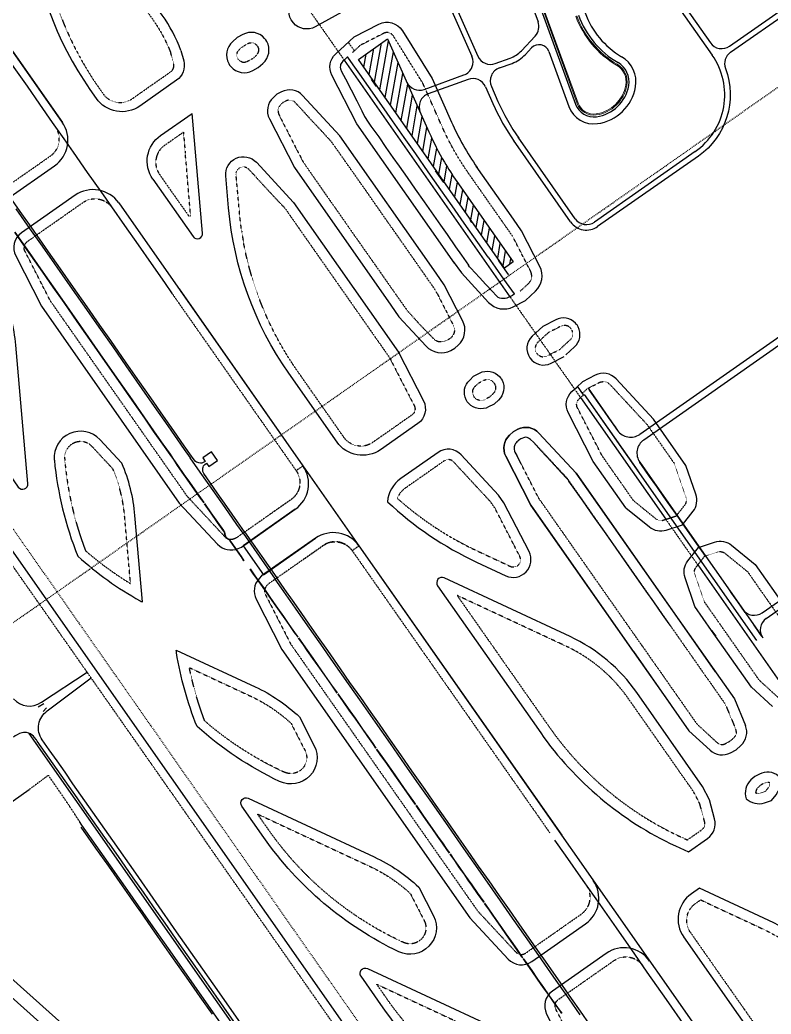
# Model space of a CAD drawing. Header units: millimetres. Extents: x 152904052 to 153933663, y 538271515 to 539240469.
# Drawn here: x 153541333 to 153552175, y 539089405 to 539103758 of the extents above; entities that cross this region are included whole.
import ezdxf

# ---------------------------------------------------------------- set-up
doc = ezdxf.new("R2010")
doc.units = ezdxf.units.MM
doc.linetypes.add('HIDDEN', pattern=[5.08, 2.54, -2.54])
doc.layers.add('BORD', color=7, linetype='Continuous')

msp = doc.modelspace()

# ---------------------------------------------------------------- linework, layer by layer
at = {"layer": 'BORD', "color": 8, "linetype": 'HIDDEN', "ltscale": 5}
for p, q in [((153505008.2, 539069689.3), (153627881, 539155725.8)), ((153516059.1, 539132362.1), (153567681, 539058638.4))]:
    msp.add_line(p, q, dxfattribs=at)
at = {"layer": 'BORD', "color": 133, "ltscale": 10}
for p, q in [((153546374.3, 539102967.1), (153546440.5, 539103342.5)), ((153546451.6, 539102856.7), (153546550.9, 539103419.8)), ((153546528.9, 539102746.4), (153546653.5, 539103453.3)), ((153546297.1, 539103077.4), (153546330.2, 539103265.3)), ((153546606.1, 539102636), (153546722.7, 539103297.3)), ((153546219.8, 539103187.7), (153546219.8, 539103188)), ((153546683.4, 539102525.7), (153546791.9, 539103141.4)), ((153546760.6, 539102415.3), (153546861.2, 539102985.4)), ((153546837.9, 539102305), (153546930.4, 539102829.5)), ((153546915.2, 539102194.7), (153546999.6, 539102673.5)), ((153546992.4, 539102084.3), (153547068.8, 539102517.5)), ((153547069.7, 539101974), (153547138, 539102361.6)), ((153547147, 539101863.6), (153547207.3, 539102205.6)), ((153547224.2, 539101753.3), (153547276.8, 539102051.6)), ((153547301.5, 539101642.9), (153547348.1, 539101907.4)), ((153547378.7, 539101532.6), (153547421.1, 539101772.6)), ((153547456, 539101422.3), (153547495.5, 539101646.1)), ((153547533.3, 539101311.9), (153547571.2, 539101526.8)), ((153547610.5, 539101201.6), (153547648, 539101414)), ((153547687.8, 539101091.2), (153547725.2, 539101303.6)), ((153547765.1, 539100980.9), (153547802.5, 539101193.3)), ((153547842.3, 539100870.5), (153547879.8, 539101082.9)), ((153547919.6, 539100760.2), (153547957, 539100972.6)), ((153547996.8, 539100649.9), (153548034.3, 539100862.2)), ((153548074.1, 539100539.5), (153548111.6, 539100751.9)), ((153548151.4, 539100429.2), (153548188.8, 539100641.6)), ((153548228.6, 539100318.8), (153548266.1, 539100531.2)), ((153548305.9, 539100208.5), (153548343.4, 539100420.9)), ((153548406.3, 539100229.6), (153548420.6, 539100310.5))]:
    msp.add_line(p, q, dxfattribs=at)
at = {"layer": 'BORD', "color": 133, "ltscale": 5}
for p, q in [((153552046, 539095198.3), (153562676.4, 539102641.8)), ((153552103.4, 539095116.4), (153562733.8, 539102559.9))]:
    msp.add_line(p, q, dxfattribs=at)
at = {"layer": 'BORD', "color": 133}
for p, q in [((153544553.6, 539096349.1), (153545017.8, 539095683.9)), ((153544576.8, 539096365), (153545042.6, 539095701.3))]:
    msp.add_line(p, q, dxfattribs=at)
at = {"layer": 'BORD', "color": 137, "flags": 128}
for points in [[(153536159.9, 539108153.3), (153536135.3, 539108136.1), (153536099.8, 539108099.1, 0.3196509), (153536055.7, 539107800.8), (153536425.8, 539107076), (153536692.6, 539106695.1), (153537247, 539106099.5, 0.3196509), (153537542.4, 539106038.8), (153537589.3, 539106059.5), (153538367.5, 539106604.4, 0.4142127), (153538478, 539107231.2), (153539286.7, 539106076.2, 0.4142136), (153538660, 539106186.7), (153537881.8, 539105641.8), (153537846.3, 539105604.8, 0.3196509), (153537802.3, 539105306.4), (153538172.4, 539104581.7), (153540155.9, 539101749), (153540710.3, 539101153.3, 0.3149033), (153541001.6, 539101090.9), (153541006.7, 539101093.1, 0.0530039), (153541143.6, 539101168.7), (153541834.8, 539101652.7, 0.414251), (153541944, 539102279.7)], [(153542759.4, 539101114.8, 0.4148433), (153542132.1, 539101226.1), (153541354.8, 539100681.8, 0.3741522), (153541272.4, 539100350.6), (153541642.5, 539099625.9), (153543632.8, 539096783.4), (153544187.3, 539096187.7, 0.3196509), (153544482.7, 539096127.1), (153544529.6, 539096147.8), (153545307.8, 539096692.7, 0.4142136), (153545418.3, 539097319.4), (153546227, 539096164.4, 0.4142136), (153545600.3, 539096274.9), (153544822.1, 539095730), (153544786.6, 539095693.1, 0.3196509), (153544742.5, 539095394.7), (153545112.7, 539094670), (153547825.7, 539090795.4), (153548380.1, 539090199.7, 0.3741522), (153548719.5, 539090163.9), (153549496.2, 539090707.7, 0.4140507), (153549606.8, 539091334.2)], [(153540114.4, 539099813.3, 0.127097), (153540991, 539097470.4), (153541310.3, 539097014.4, 0.767327), (153541448.3, 539097064.6), (153541273.5, 539099062.2, 0.0803592), (153541083.3, 539099814.7), (153540766.4, 539100156, 0.063766), (153540692.3, 539100217.9), (153540114.4, 539099813.3)], [(153553185.9, 539079008.2), (153539368.5, 539098741.6, 0.4142136), (153538741.7, 539098852.1), (153537300, 539097842.6)], [(153541830.3, 539097404.2, 0.0718767), (153542168.8, 539096014.7, 0.0554289), (153543067.8, 539095371.8, 0.0255815), (153543103.5, 539095356.3), (153542994.2, 539096604.8, 0.0803592), (153542804, 539097357.2), (153542487.1, 539097698.6, 0.7140883), (153541830.1, 539097407), (153541830.3, 539097404.2)], [(153545079.5, 539092763.8, -0.0718767), (153543889.6, 539093557.2, -0.0554289), (153543592.9, 539094621.8, -0.0255815), (153543590.6, 539094660.6), (153544726.4, 539094131, -0.0803592), (153545368.4, 539093694.9), (153545580.8, 539093280.4, -0.7140883), (153545082.1, 539092762.6), (153545079.5, 539092763.8)], [(153546800.2, 539090306.4, -0.129566), (153544854.7, 539091952.6), (153544535.4, 539092408.5, -0.767327), (153544629.8, 539092521), (153546447.1, 539091673.5, -0.0803592), (153547089.1, 539091237.4), (153547301.5, 539090822.9, -0.7140883), (153546802.8, 539090305.2), (153546800.2, 539090306.4)], [(153551141.5, 539091224.9), (153551024.2, 539091142.8, 0.4142069), (153550913.7, 539090516.1)], [(153550421.3, 539090171.9, 0.4139326), (153549794.9, 539090282), (153549017.8, 539089737.9, 0.3741522), (153548935.4, 539089406.7), (153549305.5, 539088682), (153550573.1, 539086871.7), (153551127.5, 539086276, 0.3196509), (153551423, 539086215.3), (153551469.8, 539086236.1), (153552248, 539086781, 0.4142136), (153552358.6, 539087407.7), (153553167.3, 539086252.7, 0.4142136), (153552540.6, 539086363.2), (153551762.4, 539085818.3), (153551726.9, 539085781.3, 0.3196509), (153551682.8, 539085483), (153552052.9, 539084758.2), (153553930.4, 539082077), (153554484.8, 539081481.3, 0.0850687), (153554554.7, 539081428), (153555200.2, 539081090.5, 0.2283723), (153555425.8, 539081083.1), (153555472.7, 539081103.8), (153555616.5, 539081204.5)], [(153548520.9, 539087848.9, -0.129566), (153546575.4, 539089495.1), (153546256.1, 539089951.1, -0.767327), (153546350.5, 539090063.5), (153548167.9, 539089216.1, -0.0803592), (153548809.8, 539088780), (153549022.3, 539088365.5, -0.7140883), (153548523.6, 539087847.7), (153548520.9, 539087848.9)]]:
    msp.add_lwpolyline(points, format="xyb", dxfattribs=at)
at = {"layer": 'BORD', "color": 133, "linetype": 'HIDDEN', "flags": 128}
for points in [[(153539286.7, 539106076.2), (153539188.4, 539106007.3, 0.4142136), (153538770.6, 539106081), (153537979.8, 539105527.3), (153537954.5, 539105500.9, 0.3196509), (153537935.9, 539105374.7), (153538301.2, 539104659.2), (153540272.8, 539101843.6), (153540820.1, 539101255.5, 0.3149033), (153540943.4, 539101229.1), (153540948.4, 539101231.3, 0.0530039), (153541057.6, 539101291.6), (153541774.3, 539101793.4, 0.4142835), (153541847.9, 539102211.3)], [(153547808.3, 539101542.5, -0.0483294), (153547424, 539102222.6), (153547149.8, 539102840.4), (153546725.5, 539103522.6, 0.3897594), (153546582.1, 539103562.5), (153546245.8, 539103390.7), (153546160.5, 539103311.7)], [(153542534.1, 539102691.4, 0.4140059), (153542951.8, 539102617.9), (153543509.4, 539103008.4, 0.3156659), (153543552.5, 539103127.1), (153543510.7, 539103281.2)], [(153543693.2, 539102136), (153543421.7, 539101945.9, 0.4138398), (153543347.8, 539101528.4)], [(153548551.7, 539099840), (153548551.7, 539099840), (153548671.9, 539099951.3, 0.3366091), (153548703.4, 539100129.9), (153548443.9, 539100634.6), (153547808.3, 539101542.5)], [(153545418.3, 539097319.4), (153545320, 539097250.6, -0.4142136), (153545246.3, 539096832.8), (153544455.5, 539096279.1), (153544422.1, 539096264.3, -0.3196509), (153544297.1, 539096289.9), (153543749.7, 539096878), (153541771.4, 539099703.4), (153541406, 539100418.8, -0.3741522), (153541440.9, 539100558.9), (153542244.4, 539101121.6, -0.4141764), (153542662.2, 539101047.9, 0.4141764)], [(153545202.7, 539100974.8), (153546666.9, 539098883.7), (153547024.3, 539098188.5, -0.3749329), (153546991.1, 539098054.5), (153546425.9, 539097658.7, -0.4142136), (153546008.1, 539097732.4), (153545340.8, 539098685.4, -0.1064173), (153544564.4, 539100527.8, -0.1064173)], [(153543531.6, 539099804.7), (153545320, 539097250.6, -0.4142136), (153545246.3, 539096832.8), (153544957.8, 539096630.7)], [(153553087.6, 539078939.4), (153539270.2, 539098672.8, 0.4142136), (153538852.3, 539098746.4), (153537386.1, 539097719.7)], [(153549451.7, 539098369.5), (153549521.1, 539098433.7), (153549690.1, 539098520.6, -0.3366091), (153549850.9, 539098492.3), (153550383.3, 539097917.2), (153550477.7, 539097782.5), (153550775.4, 539097357.3)], [(153550188.7, 539096817.9), (153549737.4, 539097462.4), (153549380, 539098157.6, -0.3366091), (153549402, 539098282.7), (153549472.1, 539098347.5)], [(153541984.8, 539097359.6, 0.0673464), (153542281, 539096093.2, 0.041477), (153542929.8, 539095619.7), (153542844.8, 539096591.7, 0.077561), (153542676.2, 539097274.3), (153542377.2, 539097596.5, 0.7140883), (153541979.5, 539097420.1), (153541984.8, 539097359.6)], [(153550188.7, 539096817.9), (153550512.3, 539096554.8, 0.2542814), (153550615.6, 539096535.5), (153550806.8, 539096597.5), (153550930.5, 539096756.1, 0.2542814), (153550947.7, 539096859.7), (153550775.4, 539097357.3)], [(153546227, 539096164.4), (153546128.7, 539096095.6, 0.4142136), (153545710.9, 539096169.3), (153544920.1, 539095615.6), (153544894.8, 539095589.2, 0.3196509), (153544876.1, 539095462.9), (153545241.5, 539094747.5), (153547942.6, 539090890), (153548489.9, 539090301.9, 0.3741522), (153548633.5, 539090286.8), (153549436.1, 539090848.7, 0.414135), (153549509.8, 539091266.5)], [(153545422.4, 539095967.2), (153545710.9, 539096169.3, -0.4142136), (153546128.7, 539096095.6), (153548981.6, 539092021.3)], [(153552296.1, 539093956.2), (153552003.6, 539094225.9), (153551439.6, 539095031.3), (153551210.7, 539095358.2), (153551074.2, 539095752.3, -0.2542814), (153551091.5, 539095855.9), (153551215.1, 539096014.4), (153551406.4, 539096076.4, -0.2542814), (153551509.7, 539096057.2), (153551833.3, 539095794.1), (153552120.4, 539095384.1), (153552626.2, 539094661.8), (153552779.5, 539094294.7)], [(153545090.5, 539092924.2, -0.0673464), (153544001.7, 539093635.7, -0.041477), (153543778.7, 539094407.4), (153544663, 539093995, -0.077561), (153545246.8, 539093603.2), (153545447.3, 539093212, -0.7140883), (153545145.5, 539092898.6), (153545090.5, 539092924.2)], [(153551395, 539093325.3, 0.3225484), (153551516.8, 539093310.5), (153551581.8, 539093346.3), (153551637.7, 539093395.1, 0.3225556), (153551665.5, 539093514.7, 0.3225556)], [(153552155, 539092743.9, 0.2007007), (153552074.3, 539092737.5), (153552025.6, 539092712.5), (153551985.5, 539092675.4, 0.2007006), (153551951.8, 539092601.6)], [(153551951.8, 539092601.6, 0.1891574), (153552032.1, 539092598.4), (153552091.2, 539092618.9), (153552130.6, 539092667.4, 0.1891574), (153552155, 539092743.9)], [(153546811.2, 539090466.8, -0.1296154), (153544923.1, 539092064), (153544762.3, 539092293.7), (153546383.7, 539091537.6, -0.077561), (153546967.6, 539091145.7), (153547168, 539090754.5, -0.7140883), (153546866.2, 539090441.1), (153546811.2, 539090466.8)], [(153551011.8, 539090582, -0.4164544), (153551084.1, 539091001.7), (153551159.2, 539091054.2), (153551352.5, 539090962.3), (153551588.9, 539090852.3), (153551783.3, 539090761.7)], [(153552358.6, 539087407.7), (153552260.3, 539087338.9, -0.4142136), (153552186.6, 539086921), (153551395.8, 539086367.3), (153551362.3, 539086352.5, -0.3196509), (153551237.3, 539086378.2), (153550690, 539086966.2), (153549434.4, 539088759.5), (153549069, 539089474.9, -0.3741522), (153549103.8, 539089615.1), (153549906.6, 539090177.1, -0.4147044), (153550324.7, 539090103)], [(153548531.9, 539088009.3, -0.1296154), (153546643.9, 539089606.5), (153546483, 539089836.2), (153548104.5, 539089080.1, -0.077561), (153548688.3, 539088688.3), (153548888.8, 539088297, -0.7140883), (153548586.9, 539087983.7), (153548531.9, 539088009.3)]]:
    msp.add_lwpolyline(points, format="xyb", dxfattribs=at)
at = {"layer": 'BORD', "color": 137}
for points in [[(153541948.1, 539102275.3), (153539286.7, 539106076.2)], [(153539288.1, 539106074.2), (153541948.1, 539102275.3)], [(153548455.1, 539100880.2), (153547920, 539101644.4)], [(153542760.3, 539101115.4), (153545418.3, 539097319.4)], [(153543629.9, 539099873.5), (153545418.3, 539097319.4)], [(153545307.8, 539096692.7), (153544554.1, 539096165), (153544846.7, 539095747.2), (153545600.3, 539096274.9)], [(153546227, 539096164.4), (153549152.2, 539091986.9)], [(153546227, 539096164.4), (153552358.6, 539087407.7)], [(153550842.7, 539095099.2), (153551644.3, 539093954.5), (153551803.9, 539093572.5)], [(153550187.4, 539094640.4), (153550989, 539093495.6), (153551293.3, 539093215)], [(153551284.3, 539092500.3), (153551186.8, 539092690)]]:
    msp.add_lwpolyline(points, dxfattribs=at)
for points in [[(153543656.7, 539103317, 0.0634906), (153543388.3, 539103827.4), (153542415.8, 539105216.3), (153541877.9, 539105797.4, 0.7146666), (153541436.7, 539105602), (153541477.3, 539105138.4, 0.1316525), (153542344.8, 539102754.9), (153542435.9, 539102624.8)], [(153546452.2, 539104504.7, -0.2822171), (153546379.4, 539104242.8), (153545978.8, 539103869.9), (153545594.4, 539103658.3, -0.352496), (153545279.5, 539103713.8), (153545248, 539103758.7, -0.352496), (153545303.6, 539104073.7), (153545628.5, 539104357.8), (153546110.9, 539104604.1, -0.3897594), (153546449.9, 539104509.9)], [(153547604, 539100247.7), (153546197.3, 539102256.6), (153545835.2, 539102960.9, -0.3366091), (153545888.8, 539103264.6), (153546159.1, 539103514.8), (153546513.9, 539103696, -0.3897594), (153546852.9, 539103601.8), (153547282.7, 539102910.8), (153547561.1, 539102283.4, 0.0483294), (153547931.1, 539101628.5)], [(153543656.5, 539103316.8), (153543697.2, 539103166.6, -0.3161673), (153543595.4, 539102885.5), (153543064, 539102513.4, -0.415214), (153542436.4, 539102625.2)], [(153547341, 539100100.2), (153545951.5, 539102084.6), (153545413.6, 539102665.7, 0.3366091), (153545109.9, 539102719.2), (153545042.9, 539102684.8), (153544987.7, 539102633.7, 0.3366091), (153544934.2, 539102330), (153545296.2, 539101625.7), (153546685.7, 539099641.3)], [(153543251.5, 539101460.5, -0.4142161), (153543362, 539102087.2), (153543819.6, 539102407.7)], [(153543251.2, 539101460.3), (153543832.3, 539100630.5, 0.767327), (153543970.3, 539100680.7), (153543819.2, 539102407.4)], [(153547586.8, 539100272.2), (153547704.4, 539100104.3), (153548096.9, 539099680.4, 0.3366091), (153548454.2, 539099617.4), (153548629.3, 539099707.4), (153548773.8, 539099841.2, 0.3366197), (153548836.8, 539100198.5), (153548572.7, 539100712.3), (153548455.1, 539100880.2)], [(153546685.7, 539099641.3), (153546803.3, 539099473.4), (153547195.8, 539099049.4, 0.3366091), (153547553.1, 539098986.4), (153547611.5, 539099016.5), (153547659.7, 539099061.1, 0.3366091), (153547722.8, 539099418.4), (153547458.6, 539099932.2), (153547341, 539100100.2)], [(153549212, 539098921.2), (153549339.5, 539099039.3, 0.3365222), (153549389.9, 539099325.1), (153549379.6, 539099345.1, 0.0681867), (153549367.8, 539099362), (153549352.5, 539099378.5, 0.3365222), (153549066.8, 539099428.9), (153548880.4, 539099333.1), (153548726.7, 539099190.8, 0.8723318), (153548999.5, 539098801.2), (153549185.8, 539098897)], [(153547968.3, 539098659.7, -0.3365222), (153548254.1, 539098609.3), (153548269.3, 539098592.8, -0.0681867), (153548281.2, 539098575.9), (153548291.4, 539098555.9, -0.3365222), (153548241, 539098270.1), (153548183.8, 539098217.2, -0.0681867), (153548166.9, 539098205.3), (153548097.6, 539098169.7, -0.3365222), (153547811.8, 539098220.1), (153547796.5, 539098236.6, -0.0681867), (153547784.7, 539098253.5), (153547774.4, 539098273.4, -0.3365222), (153547824.8, 539098559.2), (153547882, 539098612.2, -0.0681867), (153547898.9, 539098624.1), (153547968.3, 539098659.7)], [(153550946.1, 539097322.7), (153550476.9, 539097992.7), (153549939, 539098573.8, 0.3366091), (153549635.2, 539098627.4), (153549451.6, 539098533), (153549370.2, 539098457.6)], [(153550077.8, 539096714.7), (153549608.6, 539097384.7), (153549246.6, 539098089, -0.3366091), (153549300.1, 539098392.7), (153549370.2, 539098457.5)], [(153550855.6, 539095080.8), (153549362.9, 539097212.7), (153548824.9, 539097793.8, 0.3366091), (153548521.2, 539097847.3), (153548454.3, 539097812.9), (153548399.1, 539097761.8, 0.3366091), (153548345.5, 539097458.1), (153548707.6, 539096753.8), (153550200.3, 539094622)], [(153550187.4, 539094640.4), (153548707.6, 539096753.8), (153548345.5, 539097458.1, -0.3366091), (153548399.1, 539097761.8), (153548454.3, 539097812.9), (153548521.2, 539097847.3, -0.3366091), (153548824.9, 539097793.8), (153549362.9, 539097212.7), (153550842.7, 539095099.2)], [(153550077.8, 539096714.7), (153550417.7, 539096438.4, 0.2542814), (153550661.8, 539096392.9), (153550896.8, 539096469), (153551048.8, 539096663.8, 0.2542814), (153551089.5, 539096908.8), (153550946.1, 539097322.7)], [(153552194.4, 539093845.9), (153551890, 539094126.6), (153551316.7, 539094945.3), (153551075.8, 539095289.3), (153550932.5, 539095703.2, -0.2542814), (153550973.2, 539095948.2), (153551125.1, 539096143), (153551360.1, 539096219.1, -0.2542814), (153551604.3, 539096173.6), (153551944.1, 539095897.3), (153552243.3, 539095470.1), (153552758.3, 539094734.5), (153552917.9, 539094352.6)], [(153551186.8, 539092690), (153550237.4, 539094046, 0.1316525), (153549273.8, 539094854.5), (153547456.4, 539095702, 0.767327), (153547362, 539095589.5), (153548849.6, 539093465.1, 0.1316525), (153550792.6, 539091834.7), (153550980.6, 539091747.1)], [(153551293.3, 539093215, 0.3225484), (153551589.2, 539093179.1), (153551668.4, 539093222.7), (153551736.4, 539093282.2, 0.322553), (153551803.9, 539093572.5, 0.322553)], [(153552282.9, 539092842.2, 0.2974617), (153552005.7, 539092871), (153551938.8, 539092836.6), (153551883.6, 539092785.4, 0.2974617), (153551815.8, 539092515.1)], [(153551815.8, 539092515.1, 0.2821716), (153552081.2, 539092456.7), (153552180.7, 539092491.1), (153552247, 539092572.8, 0.2821715), (153552282.9, 539092842.2)], [(153550980.6, 539091747.1), (153551258.1, 539091941.4, 0.316265), (153551359.8, 539092222.5), (153551284.3, 539092500.3), (153551186.8, 539092690)], [(153550911.4, 539090520.6), (153552850, 539087751.8, 0.4142136), (153553476.8, 539087641.3), (153554017.4, 539088019.9, 0.374922), (153554097.9, 539088345.4), (153553735.9, 539089049.6), (153553105.3, 539089950.2, 0.1316525), (153552141.7, 539090758.8), (153551141.7, 539091225.1)]]:
    msp.add_lwpolyline(points, format="xyb", dxfattribs=at)
at = {"layer": 'BORD', "color": 133, "linetype": 'HIDDEN', "flags": 128}
for points in [[(153542297.1, 539105124), (153542312.5, 539105104), (153542334.6, 539105072.2), (153542599, 539104693), (153542875.6, 539104297.1), (153543251.7, 539103762.4), (153543288.4, 539103708.4), (153543325.1, 539103651.4), (153543357.5, 539103598.2), (153543390.5, 539103539.9), (153543431.6, 539103459.8), (153543478.6, 539103359.3), (153543510.7, 539103281.2)], [(153541658.7, 539104812.8), (153541680.9, 539104683.5), (153541691.6, 539104619.1), (153541707.3, 539104540.2), (153541718.9, 539104488.8), (153541751.2, 539104356.6), (153541782.4, 539104239.1), (153541813.2, 539104137.3), (153541845, 539104036), (153541886.7, 539103911.4), (153541921.4, 539103818.8), (153541958.6, 539103723.7), (153541990.1, 539103647.5), (153542030.9, 539103555.3), (153542071.8, 539103466.9), (153542125, 539103358.1), (153542184.7, 539103244.1), (153542232.8, 539103157.1), (153542282.7, 539103072.1), (153542338.5, 539102980.6), (153542392.5, 539102895.6), (153542459.2, 539102797.8), (153542522.5, 539102707.9), (153542534.1, 539102691.4)], [(153544994.2, 539104633), (153546014.2, 539103176.3)], [(153544531.3, 539103355.9), (153544565.2, 539103381.6), (153544597.5, 539103402.4), (153544628.2, 539103419.4), (153544654.2, 539103427.4), (153544679.3, 539103428.3), (153544701.7, 539103423.5), (153544726.3, 539103413.2), (153544742.1, 539103401.6), (153544753.9, 539103388), (153544765.3, 539103371.6), (153544774.5, 539103350.5), (153544779.4, 539103327.5), (153544776.3, 539103306), (153544766.8, 539103279.7), (153544749.6, 539103251), (153544725.5, 539103225.3), (153544700.4, 539103203.5), (153544650.7, 539103173.7), (153544601, 539103149.3), (153544584.5, 539103144.9), (153544549.1, 539103144.5), (153544520.9, 539103157.1), (153544503.5, 539103170), (153544486.3, 539103187.3), (153544475, 539103203.6), (153544467.5, 539103219.6), (153544463.9, 539103237.6), (153544464.9, 539103257.3), (153544467.8, 539103277.9), (153544475.8, 539103298.5), (153544487.1, 539103314.9), (153544502.2, 539103331.8), (153544519, 539103345.2)], [(153546136.4, 539103289.4), (153546160.5, 539103311.7), (153546073.6, 539103435.7)], [(153547355.2, 539099809.9), (153547328.2, 539099858.8), (153547287.1, 539099918), (153547106, 539100177.4), (153546919.2, 539100445.4), (153546756.9, 539100676.8), (153546627.4, 539100860.7), (153546446.1, 539101120.7), (153546315.7, 539101308.4), (153546113.5, 539101595.6), (153545960.5, 539101813.2), (153545830.2, 539101997.1), (153545715.3, 539102123.7), (153545580.6, 539102267), (153545415.5, 539102447.3), (153545298.5, 539102572.7), (153545277.1, 539102587), (153545254.6, 539102597.1), (153545226.7, 539102600.5), (153545203.1, 539102597.7), (153545170.1, 539102586.7), (153545134.2, 539102568.8), (153545107.7, 539102546.8), (153545084.5, 539102520.9), (153545066.4, 539102494), (153545058.9, 539102472.3), (153545057.6, 539102450.4), (153545059.8, 539102428), (153545066.4, 539102403), (153545082.1, 539102368.6), (153545136.5, 539102260.1), (153545228, 539102083.4), (153545305.4, 539101929.3), (153545392.7, 539101761.4), (153545427.4, 539101696.7), (153545536.5, 539101539.4), (153545638.2, 539101394.2), (153545763.1, 539101214.7), (153545882.8, 539101044.6), (153546016.1, 539100854.6), (153546147.2, 539100665.3), (153546270.3, 539100491.5), (153546401.1, 539100304.3), (153546514.3, 539100144.1), (153546614.4, 539100000.2), (153546713.6, 539099858.7), (153546796.4, 539099740.8), (153546908.2, 539099583.9)], [(153543693.2, 539102136), (153543696.7, 539102094.8), (153543719, 539101832.9)], [(153543347.8, 539101528.4), (153543382.6, 539101478.5), (153543492.1, 539101321.4), (153543597.7, 539101171.1), (153543690.1, 539101040.8), (153543775.1, 539100920.8), (153543795.9, 539100929.9), (153543786.8, 539101048.3), (153543765.1, 539101308.6), (153543751.7, 539101464.7), (153543735.2, 539101673.6), (153543719, 539101832.9)], [(153544533.9, 539100706), (153544509.8, 539100897), (153544495.2, 539101053.2), (153544479.7, 539101232.2), (153544459.4, 539101455), (153544451.1, 539101533.3), (153544456.2, 539101559), (153544473.1, 539101594.5), (153544493.7, 539101613.3), (153544511.9, 539101624.6), (153544523.9, 539101630), (153544550.8, 539101635.5), (153544575.7, 539101635.3), (153544596.3, 539101629.7), (153544610.4, 539101623.3), (153544629.6, 539101608.1), (153544657.5, 539101577.8), (153544725.4, 539101505.4), (153544852.9, 539101364.3), (153545030.5, 539101174.1), (153545162.5, 539101034.2), (153545163.5, 539101032.8), (153545203.6, 539100975.4)], [(153544533.9, 539100706), (153544552.9, 539100583.9), (153544564, 539100527.6)], [(153547355.2, 539099809.9), (153547388.9, 539099741.1), (153547443.2, 539099634.4), (153547513.2, 539099498.5), (153547586.9, 539099350.2), (153547594.4, 539099332.9), (153547600.4, 539099313.9), (153547606.2, 539099286.6), (153547604.3, 539099265.1), (153547600.6, 539099243.3), (153547590.9, 539099219.6), (153547576.6, 539099195.5), (153547562.3, 539099176.2), (153547549.8, 539099164.5), (153547535, 539099154.3), (153547515.9, 539099142.1), (153547499.3, 539099134.3), (153547474.6, 539099125.1), (153547452.1, 539099117.7), (153547432.1, 539099113.1), (153547401.2, 539099109.9), (153547383.6, 539099109.4), (153547361, 539099115.2), (153547330.8, 539099132.3), (153547295.4, 539099162.2), (153547205, 539099256.4), (153547107.4, 539099358), (153546994.2, 539099482.6), (153546922.4, 539099562.2), (153546908.2, 539099583.9)], [(153548405.6, 539099761.1), (153549425.5, 539098304.4)], [(153548745.1, 539097662.4), (153549228.5, 539097143), (153550714, 539095021.6)], [(153550318.5, 539094714.6), (153548819, 539096856.2), (153548473, 539097533.7)], [(153550655.1, 539096548.4), (153551117, 539095888.7)], [(153550717.2, 539095017), (153551512.1, 539093881.7), (153551665.5, 539093514.7)], [(153550304.4, 539094734.8), (153551102.6, 539093594.9), (153551395, 539093325.3)], [(153542193.8, 539092185.4), (153542072.1, 539092373), (153541939.8, 539092569.6), (153541745.2, 539092851.4), (153541744, 539092852.4), (153541464.8, 539092645.9)], [(153551783.3, 539090761.7), (153551911.7, 539090702), (153552069.7, 539090627.7)], [(153551011.8, 539090582), (153551028.3, 539090558.7), (153551127.2, 539090417.3), (153551254, 539090235.7), (153551371.1, 539090066.5), (153551475.1, 539089919.8), (153551589.3, 539089757.6), (153551716.5, 539089576.1), (153551788.6, 539089473.8)], [(153552069.7, 539090627.7), (153552172, 539090577), (153552247.2, 539090537), (153552350.8, 539090472.6), (153552439.7, 539090412.6), (153552520.1, 539090352.9), (153552589.2, 539090296.1), (153552652.1, 539090240.6), (153552698.2, 539090197.1), (153552753.1, 539090140.5), (153552824.3, 539090063.2), (153552875.7, 539090003.9)], [(153551788.6, 539089473.8), (153551978.6, 539089202), (153552184.9, 539088905.9), (153552374.1, 539088636.3), (153552604.4, 539088308.4), (153552805.8, 539088019.8), (153552905.4, 539087878.6), (153552938.1, 539087831.9), (153552956.4, 539087808.4), (153552972.3, 539087789.1), (153552986.5, 539087773.9), (153553007, 539087755.6), (153553030.4, 539087739.4), (153553055.5, 539087725.3), (153553086.1, 539087711.5), (153553122, 539087700), (153553159.2, 539087693.4), (153553194.1, 539087691.1), (153553229, 539087693.6), (153553263.3, 539087699.7), (153553299.7, 539087712), (153553340, 539087731.8), (153553377.9, 539087755.8), (153553839.2, 539088078)]]:
    msp.add_lwpolyline(points, dxfattribs=at)
at = {"layer": 'BORD', "color": 133, "ltscale": 10, "flags": 128}
for points in [[(153547026.2, 539105103.3), (153547856.6, 539103232.3)], [(153547099.4, 539105135.7), (153547943.1, 539103234.6)], [(153560794.5, 539105137.8), (153550278.7, 539097774.6)], [(153548521.4, 539104528.2), (153548811.9, 539103730.2)], [(153550488.8, 539104444), (153551324.9, 539103249.8)], [(153540538.7, 539104078.6), (153540705.9, 539103841.9), (153540901.5, 539103562.3), (153541077.6, 539103310.9), (153541271, 539103034.7), (153541436.7, 539102799.3), (153541616.4, 539102540.8), (153541800.6, 539102278.8), (153541968.2, 539102039.5), (153542102.8, 539101848), (153542306.3, 539101556.9), (153542499.3, 539101281), (153542653.9, 539101059.8), (153542843.3, 539100789.3), (153543038.3, 539100511.1), (153543226.4, 539100243.2), (153543421, 539099965), (153543532.6, 539099805.3)], [(153548855.3, 539103903.5), (153549351.3, 539102540.6)], [(153548570.6, 539103312.7), (153548769.8, 539103524.9)], [(153548628.9, 539103258), (153548717.7, 539103352.6)], [(153548090.4, 539100332.6), (153547941.7, 539100545.8), (153547746.2, 539100821.6), (153547570.7, 539101072.8), (153547409.2, 539101304.4), (153547226.8, 539101564.8), (153547047.9, 539101822.5), (153546881.1, 539102059), (153546710.2, 539102302.7), (153546558.8, 539102521.2), (153546364.7, 539102798.2), (153546239.2, 539102976.5), (153546142.7, 539103110.1), (153546065.9, 539103217.7), (153546064.8, 539103219.2), (153546064.4, 539103219.8), (153546063.3, 539103221), (153546062.6, 539103221.4), (153546058.3, 539103218.3), (153546016.5, 539103181.8), (153545995, 539103161.3), (153545978.1, 539103142.3), (153545969.7, 539103129.6), (153545962, 539103112.1), (153545957.8, 539103093.4), (153545956.4, 539103076.2), (153545959, 539103053.1), (153545973.6, 539103014.6), (153546031.2, 539102906.1), (153546112.9, 539102746.5), (153546195.9, 539102586.9), (153546267.8, 539102444.9), (153546308, 539102365), (153546323.9, 539102336.4), (153546342, 539102307.8), (153546399.9, 539102225.4), (153546511.2, 539102067.2), (153546615.8, 539101916.5), (153546717, 539101772.6), (153546807.2, 539101643.9), (153546921.6, 539101480.7), (153547038.5, 539101314.7), (153547165.7, 539101131.7), (153547302.5, 539100937.5), (153547402.1, 539100795.5), (153547499, 539100657.3), (153547620.1, 539100484), (153547706.7, 539100359.6), (153547805.7, 539100218.8)], [(153548194.3, 539103127.8), (153548408, 539103205.5)], [(153548968, 539103301.2), (153549257.3, 539102506.4)], [(153548252.7, 539103063.9), (153548435.4, 539103130.4)], [(153547167.6, 539102754.1), (153547742.2, 539102963.2)], [(153546481.5, 539102796.6), (153546422.7, 539102880.2), (153546406.7, 539102903.4)], [(153547800.6, 539102899.3), (153547226, 539102690.2)], [(153548051.8, 539102792.5), (153548159.8, 539102549.1)], [(153548138.3, 539102794.8), (153548232.9, 539102581.6)], [(153549346.8, 539100888.1), (153548522.1, 539102066)], [(153549281.3, 539100842.3), (153548456.6, 539102020.1)], [(153551079.4, 539101857.1), (153549625.4, 539100839)], [(153547452.8, 539101409.4), (153547379.1, 539101513.5), (153547333.3, 539101580)], [(153555829.3, 539101539), (153550336.1, 539097692.7)], [(153543812, 539097457.3), (153543705.6, 539097611), (153543555.5, 539097825.2), (153543406.4, 539098038.3), (153543221.1, 539098304.1), (153543058.7, 539098534.4), (153542868.6, 539098805.6), (153542643.4, 539099127.5), (153542486.7, 539099351.3), (153542303.6, 539099613.4), (153542106.1, 539099895.5), (153541919.5, 539100162.2), (153541748.1, 539100407.5), (153541494.3, 539100768.9), (153541338.5, 539100989.8), (153541192.1, 539101199)], [(153541274.3, 539101032.6), (153541473.7, 539100746.8), (153541652.7, 539100491.7), (153541830.7, 539100237.6), (153542052.9, 539099920), (153542236.7, 539099660.7), (153542496.5, 539099288.8), (153542672.3, 539099036.8), (153542863, 539098763.5), (153543094.2, 539098432), (153543272.5, 539098177.4), (153543469.7, 539097895.9), (153543706.1, 539097557.8), (153543789.5, 539097436.9)], [(153547857, 539100832.1), (153547847, 539100846.1), (153547831.7, 539100868.3)], [(153543609.3, 539097327.2), (153543553.1, 539097410.5), (153543502.8, 539097485.9), (153543395.2, 539097632.2), (153543261.8, 539097821.8), (153543133.9, 539098008.1), (153542955, 539098268.5), (153542755.7, 539098550.7), (153542564.4, 539098824.2), (153542411.1, 539099047), (153542159.1, 539099405.8), (153541971, 539099675.9), (153541813.6, 539099900.9), (153541663.9, 539100114.9), (153541433.3, 539100444.4), (153541259.2, 539100692.7)], [(153543613.4, 539097330), (153543557.1, 539097413.2), (153543506.7, 539097488.6), (153543399.1, 539097635), (153543265.8, 539097824.6), (153543137.9, 539098010.9), (153542959, 539098271.3), (153542759.6, 539098553.5), (153542568.3, 539098827), (153542415.1, 539099049.8), (153542163, 539099408.6), (153541975, 539099678.7), (153541817.6, 539099903.7), (153541667.9, 539100117.7), (153541437.3, 539100447.1), (153541263.2, 539100695.5)], [(153548090.4, 539100332.6), (153548191.1, 539100187.6), (153548310.4, 539100016.6), (153548464.2, 539099800.9), (153548465.3, 539099799.5), (153548465.7, 539099798.5), (153548465.8, 539099797.5), (153548464.7, 539099796.6), (153548440.2, 539099778.4), (153548414.3, 539099764.2), (153548378.6, 539099748.5), (153548358.5, 539099740.9), (153548334.9, 539099734.9), (153548316.9, 539099734.2), (153548284.8, 539099736.3), (153548260.5, 539099741.7), (153548237.4, 539099750.5), (153548220.6, 539099763.3), (153548206.2, 539099778), (153548152.2, 539099836), (153548059.4, 539099938.9), (153547964.9, 539100040.5), (153547841.7, 539100172.8), (153547822.2, 539100193.7), (153547805.7, 539100218.8)], [(153548237.1, 539100289.2), (153548244.3, 539100275.8), (153548288.2, 539100213.3), (153548333.8, 539100149.8), (153548379.4, 539100084.3), (153548381, 539100082.4), (153548382.6, 539100081.5)], [(153549477.5, 539098352.2), (153551965.5, 539094799)], [(153549477.5, 539098352.2), (153550251.3, 539097247.1)], [(153549532.3, 539098439.5), (153549958.4, 539097831.1)], [(153549549.8, 539098414.6), (153549958.4, 539097831.1)], [(153549560.2, 539098399.7), (153549605.6, 539098333.6), (153549722.2, 539098167.8), (153549827.1, 539098015.4), (153549931.8, 539097869)], [(153548528.4, 539097684.9), (153548517.7, 539097675.7), (153548505.6, 539097665.1), (153548494.6, 539097653.3), (153548485.6, 539097640.9), (153548475.1, 539097624.3), (153548469.4, 539097610.1), (153548465.4, 539097594.1), (153548464.5, 539097574.2), (153548467, 539097555.3), (153548476.8, 539097519.7), (153548504, 539097471.4), (153548543.6, 539097389.6)], [(153550717.2, 539095017), (153550714.7, 539095021.8), (153550704, 539095037.7), (153550680, 539095072.3), (153550607.9, 539095175.1), (153550480.8, 539095356.6), (153550371.9, 539095510.3), (153550235.6, 539095703.5), (153550091.7, 539095910), (153549937.2, 539096130.5), (153549768.6, 539096370), (153549611.1, 539096595.5), (153549462.8, 539096809), (153549343, 539096977.7), (153549257.8, 539097098.4), (153549244, 539097116.4), (153549227, 539097136.1), (153549149.5, 539097220), (153549000.7, 539097383), (153548855.9, 539097538.9), (153548745.8, 539097661.7), (153548704.3, 539097699.6), (153548675.6, 539097718.1), (153548651.9, 539097727.3), (153548634.2, 539097731.7), (153548617.6, 539097730.4), (153548600.9, 539097726.3), (153548578.8, 539097715.9), (153548564, 539097707.8), (153548547.1, 539097698.3), (153548528.4, 539097684.9)], [(153543972.3, 539097437.6), (153544009, 539097383.6), (153543990.1, 539097371.3), (153543970.7, 539097361.6), (153543959.5, 539097358.8), (153543948.4, 539097357.9), (153543938.2, 539097359.6), (153543914.7, 539097363.1), (153543900.5, 539097365.9), (153543884, 539097373.8), (153543867.8, 539097381.9), (153543861.1, 539097387.3), (153543812, 539097457.3)], [(153544060.4, 539097309.1), (153544183.5, 539097396), (153544096, 539097520.3), (153543972.3, 539097437.6)], [(153543990.6, 539096785.9), (153543939.2, 539096854.5), (153543858.8, 539096969), (153543779.4, 539097080.5), (153543700.6, 539097193.5), (153543609.3, 539097327.2)], [(153543994.7, 539096788.8), (153543943.3, 539096857.5), (153543862.9, 539096971.9), (153543783.5, 539097083.4), (153543704.8, 539097196.4), (153543613.4, 539097330)], [(153544553.6, 539096349.1), (153544466.2, 539096471.5), (153544293.5, 539096717.6), (153544122.2, 539096962.6), (153543936.5, 539097226.4), (153543789.5, 539097436.9)], [(153544576.8, 539096365), (153544475.3, 539096511.8), (153544319.2, 539096735.1), (153544180.9, 539096931.9), (153544031.8, 539097145.2), (153543986.4, 539097210.1), (153543980.6, 539097219.5), (153543977, 539097229), (153543975, 539097239.3), (153543973.5, 539097260.2), (153543973.7, 539097285.5), (153543977.1, 539097299.2), (153543984.7, 539097318.6), (153543992.2, 539097329.6), (153544003.9, 539097341.6), (153544020.8, 539097355.5), (153544025.4, 539097359.5), (153544060.4, 539097309.1)], [(153551237.2, 539096004.8), (153551227.1, 539096017.9), (153551197.1, 539096059.7), (153551134.8, 539096148.4), (153551037.4, 539096288), (153550934.2, 539096436.2), (153550832.7, 539096581.5), (153550733, 539096723.5), (153550628.2, 539096873.1), (153550523.3, 539097023.1), (153550421.7, 539097168.4), (153550304.7, 539097335.8), (153550281.8, 539097368.9), (153550278.6, 539097373.8)], [(153550279.6, 539097372.3), (153551231.7, 539096012.5)], [(153550420.1, 539097171.6), (153551205.3, 539096050.3)], [(153550420.1, 539097171.6), (153551808.2, 539095189.3)], [(153544567.4, 539095946), (153544525.7, 539096009.1), (153544458.4, 539096105.5), (153544377.4, 539096222), (153544360.7, 539096246), (153544357.9, 539096249.7), (153544355.8, 539096251.6), (153544352.6, 539096252.7), (153544347.5, 539096255.8), (153544342.6, 539096257.7), (153544333.5, 539096262.6), (153544327.5, 539096266.6), (153544324.6, 539096268.9), (153544320.2, 539096272.6), (153544317.5, 539096275.8), (153544314.4, 539096280), (153544307.9, 539096289.2), (153544303.4, 539096296.2), (153544300.3, 539096300.8), (153544297.5, 539096306.1), (153544295.4, 539096310.4), (153544293.8, 539096315.2), (153544291.1, 539096328.5), (153544289.8, 539096335.3), (153544285.8, 539096353.8), (153544283.9, 539096360.7), (153544281.2, 539096365.4), (153544279.2, 539096368.3), (153544277.5, 539096370.7), (153544270.6, 539096382), (153544184.9, 539096503.3), (153544091.2, 539096637.3), (153543999.4, 539096773.2)], [(153544571.5, 539095948.8), (153544529.8, 539096011.9), (153544462.6, 539096108.3), (153544381.5, 539096224.9), (153544364.8, 539096249), (153544361.6, 539096253.1), (153544358.4, 539096256), (153544354.8, 539096257.3), (153544349.7, 539096260.3), (153544344.7, 539096262.3), (153544336.1, 539096266.9), (153544330.4, 539096270.7), (153544327.8, 539096272.8), (153544323.8, 539096276.1), (153544321.4, 539096279), (153544318.5, 539096282.9), (153544312.1, 539096292), (153544307.6, 539096298.9), (153544304.6, 539096303.4), (153544302, 539096308.4), (153544300, 539096312.4), (153544298.7, 539096316.5), (153544296.1, 539096329.5), (153544294.7, 539096336.3), (153544290.7, 539096355), (153544288.6, 539096362.6), (153544285.5, 539096368), (153544283.3, 539096371.2), (153544281.8, 539096373.4), (153544274.8, 539096384.7), (153544189, 539096506.2), (153544095.3, 539096640.2), (153544003.5, 539096776.2)], [(153545346.2, 539094846.3), (153545337.5, 539094859.4), (153545297.2, 539094912.4), (153545217.2, 539095027.6), (153545135.3, 539095145.5), (153545029.8, 539095295.3), (153544940.8, 539095423.7), (153544833.7, 539095577.8), (153544760.1, 539095681.4), (153544706.9, 539095757.5), (153544655.8, 539095828.6)], [(153545350.4, 539094848.8), (153545341.5, 539094862.3), (153545301.1, 539094915.3), (153545221.2, 539095030.3), (153545141.6, 539095145), (153545033.8, 539095298.1), (153544944.7, 539095426.5), (153544837.7, 539095580.6), (153544764.1, 539095684.2), (153544710.9, 539095760.3), (153544659.8, 539095831.5)], [(153549421.3, 539089395.7), (153549261.2, 539089624.2), (153549040.4, 539089939.2), (153548823.3, 539090249.7), (153548631.4, 539090523.2), (153548444.5, 539090791), (153548270, 539091042.1), (153548158.7, 539091199.5), (153547981.7, 539091452.1), (153547742.3, 539091793.6), (153547521.3, 539092109.4), (153547276.3, 539092459.9), (153547086.6, 539092729.1), (153546894.1, 539093003.7), (153546681.3, 539093309.5), (153546463.6, 539093619.9), (153546262.8, 539093907.4), (153546074.5, 539094175.3), (153545861, 539094480.9), (153545677.5, 539094745), (153545488.7, 539095009.9), (153545310.1, 539095266.9), (153545108.1, 539095556.3), (153545017.8, 539095683.9)], [(153549563.3, 539089245.3), (153549421.6, 539089449.4), (153549294.6, 539089630.9), (153549163.2, 539089818.6), (153549039.5, 539089995.5), (153548917.6, 539090169.4), (153548831.3, 539090291.4), (153548716.7, 539090454.4), (153548540, 539090708.2), (153548398.8, 539090909.6), (153548256.1, 539091111.8), (153548103.6, 539091328.4), (153547953.6, 539091543.2), (153547801.8, 539091759), (153547667.5, 539091949.8), (153547504.3, 539092185), (153547340.9, 539092418.5), (153547182.3, 539092645.9), (153546991.9, 539092916.6), (153546829.9, 539093149.8), (153546682.3, 539093360.7), (153546521.6, 539093589.5), (153546403.9, 539093757.5), (153546253.9, 539093973.5), (153546097.1, 539094194.4), (153545960.8, 539094390.7), (153545775.6, 539094654), (153545643.2, 539094842.8), (153545508.7, 539095033.3), (153545392, 539095201.2), (153545267.8, 539095379.6), (153545158.8, 539095535.3), (153545042.6, 539095701.3)], [(153551525.8, 539095592.6), (153552044.7, 539094851.5)], [(153551550.5, 539095557.3), (153551560.1, 539095542.7), (153551604.4, 539095477.8), (153551687.8, 539095358.6), (153551796.2, 539095202.5)], [(153551916, 539095034), (153552008.8, 539094901), (153552032.8, 539094867.3), (153552034.1, 539094866.1), (153552034.5, 539094866.1)], [(153545914, 539094040.3), (153545833, 539094151.8), (153545732.3, 539094295.8), (153545635.5, 539094432.6), (153545562, 539094538.5), (153545480.5, 539094656.6), (153545424.2, 539094735.8), (153545367.3, 539094814.5), (153545354.3, 539094834.1)], [(153545918, 539094043), (153545836.9, 539094154.6), (153545736.3, 539094298.6), (153545639.5, 539094435.4), (153545565.9, 539094541.4), (153545484.5, 539094659.4), (153545428.2, 539094738.6), (153545371.3, 539094817.3), (153545358.5, 539094836.6)], [(153546471.7, 539093243.1), (153546427, 539093309.5), (153546356.4, 539093411.1), (153546280.6, 539093517.5), (153546171, 539093675.5), (153546096.5, 539093779.2), (153546004.2, 539093912), (153545924.3, 539094026.1), (153545924, 539094026.5)], [(153546475.8, 539093245.8), (153546431, 539093312.3), (153546360.4, 539093413.9), (153546284.6, 539093520.3), (153546175, 539093678.3), (153546100.5, 539093782), (153546008.2, 539093914.8), (153545928.2, 539094029), (153545928, 539094029.2)], [(153541597.7, 539093839.5), (153541678.5, 539093888.4)], [(153541667.2, 539093774.6), (153541717.9, 539093825.6)], [(153542615, 539091871.3), (153542500.9, 539092035.1), (153542385, 539092198.3), (153542271.6, 539092362.4), (153542157.5, 539092528), (153542043.3, 539092692.3), (153541927.4, 539092853.7), (153541812.3, 539093018.6), (153541698.4, 539093182.2), (153541583.8, 539093346.6), (153541571.2, 539093364.4), (153541538.9, 539093405.5), (153541528.7, 539093415.3), (153541509.7, 539093431.7), (153541484, 539093449.9), (153541459.8, 539093461.7), (153541430, 539093468.8), (153541413.7, 539093470.9), (153541384.5, 539093469.9), (153541361.7, 539093467.1), (153541327.2, 539093454.4), (153541293.1, 539093437.7), (153541266.8, 539093421.7), (153541242.8, 539093403.1)], [(153542672.3, 539091910.9), (153542558.5, 539092075.2), (153542443.6, 539092239.3), (153542329.5, 539092403.8), (153542214.1, 539092567.1), (153542098.6, 539092730.2), (153541984.2, 539092895.5), (153541870.5, 539093059.6), (153541755.8, 539093222.4), (153541655.3, 539093365.4)], [(153547042.9, 539092429), (153547013.1, 539092471.6), (153546915.7, 539092609.8), (153546826.5, 539092737.5), (153546743.7, 539092856.1), (153546628.3, 539093021.1), (153546533.3, 539093154.7), (153546481.5, 539093228.8)], [(153547046.9, 539092431.8), (153547017.1, 539092474.4), (153546919.7, 539092612.6), (153546830.5, 539092740.3), (153546747.5, 539092859), (153546632.3, 539093024), (153546537.2, 539093157.5), (153546485.6, 539093231.4)], [(153540207.2, 539091761.6), (153540660.5, 539092079), (153541234.7, 539092482.8), (153541464.8, 539092645.9)], [(153547532.8, 539091729.2), (153547496.4, 539091779.7), (153547430.8, 539091873.4), (153547360.1, 539091973.3), (153547285.8, 539092079.8), (153547226.9, 539092164.6), (153547149.9, 539092275.2), (153547070, 539092390.1), (153547051.5, 539092416.7)], [(153547536.8, 539091732), (153547500.4, 539091782.5), (153547434.8, 539091876.2), (153547364.1, 539091976.1), (153547289.7, 539092082.6), (153547230.9, 539092167.4), (153547153.8, 539092277.9), (153547074, 539092392.9), (153547055.5, 539092419.5)], [(153548314.7, 539083440.8), (153548086.8, 539083764.7), (153547747, 539084251.4), (153547416.3, 539084725.2), (153547055.8, 539085240.1), (153546731.2, 539085703.4), (153546314.2, 539086298.6), (153545957.8, 539086807.8), (153545618.3, 539087294.6), (153545272.3, 539087787.4), (153544902.6, 539088315.8), (153544581.1, 539088774.8), (153544127, 539089422.9), (153543848.2, 539089821), (153543534.8, 539090268.7), (153543223.2, 539090713.5), (153542855.9, 539091237.3), (153542547.5, 539091677.5), (153542229.2, 539092134), (153542193.8, 539092185.4)], [(153542212.3, 539092103), (153542424.7, 539091801.5), (153542609.7, 539091539.9), (153542807.2, 539091258.3), (153543012.4, 539090966.8), (153543071.6, 539090880.1), (153543284.8, 539090575.6), (153543522.2, 539090236.2), (153543766.4, 539089890), (153543931.1, 539089654.3), (153544106.3, 539089405.1)], [(153542615, 539091871.3), (153542792.4, 539091618.3), (153542963.8, 539091374), (153543110.8, 539091163.3), (153543257.7, 539090952.8), (153543423.5, 539090716.6), (153543627.9, 539090424.2), (153543856.2, 539090098.7), (153544161.1, 539089663.7), (153544383.8, 539089345.5), (153544674.9, 539088929.3), (153544913.6, 539088588.6), (153545148.8, 539088252.5), (153545351.6, 539087960.5), (153545566.2, 539087655.5), (153545820.5, 539087294.4), (153546125.8, 539086855.8), (153546381.9, 539086491.5), (153546722.4, 539086005.3), (153547103.3, 539085461.5), (153547363.2, 539085089.3), (153547727.5, 539084570), (153548156.6, 539083956.7), (153548416.6, 539083585.7)], [(153548496.6, 539083594), (153548250.8, 539083944.3), (153547903.9, 539084439.7), (153547531.2, 539084971.7), (153547085.1, 539085608.8), (153546702.5, 539086155.8), (153546323.2, 539086697.8), (153545896, 539087308.6), (153545580.3, 539087759.2), (153545266.9, 539088207.8), (153545072, 539088485), (153544660, 539089072.7), (153544178.9, 539089760), (153543594.3, 539090594), (153543004.7, 539091438.5), (153542672.3, 539091910.9)], [(153551140.5, 539088939.7), (153550940.9, 539089221.1), (153550665.1, 539089616.5), (153550387.7, 539090012.8), (153550155.6, 539090345.4), (153549941.2, 539090650.3), (153549705.9, 539090986.3), (153549463.5, 539091332.6), (153549206.2, 539091701.5), (153549053.7, 539091917.9)], [(153548031.1, 539091017.1), (153548028.1, 539091021.4), (153547939.7, 539091146.6), (153547854.2, 539091268.5), (153547803.9, 539091340.5), (153547742.7, 539091428.6), (153547679.7, 539091518.2), (153547608.4, 539091620.9), (153547543.3, 539091714.6), (153547541.9, 539091716.5)], [(153548035.1, 539091019.9), (153548032.1, 539091024.2), (153547943.7, 539091149.4), (153547858.2, 539091271.3), (153547807.9, 539091343.2), (153547746.7, 539091431.4), (153547683.6, 539091521), (153547612.4, 539091623.7), (153547547.2, 539091717.4), (153547545.9, 539091719.2)], [(153548590, 539090215.8), (153548579.2, 539090231.2), (153548504.2, 539090338.1), (153548422.8, 539090454.1), (153548348.4, 539090561.7), (153548284.4, 539090653.9), (153548238.6, 539090719.5), (153548160, 539090832.7), (153548099.1, 539090920.2), (153548040.2, 539091004.1)], [(153548594, 539090218.6), (153548583.2, 539090234), (153548508.1, 539090340.9), (153548426.8, 539090456.9), (153548352.4, 539090564.5), (153548288.4, 539090656.7), (153548242.6, 539090722.3), (153548164, 539090835.5), (153548103.1, 539090923), (153548044.2, 539091006.9)], [(153549153.5, 539089414.2), (153549118.5, 539089464.6), (153549044.7, 539089567.3), (153548974.7, 539089666.7), (153548891.2, 539089785.2), (153548805.4, 539089907.9), (153548720.2, 539090031.2), (153548639.5, 539090145.3), (153548599, 539090203.1)], [(153549157.5, 539089417), (153549122.5, 539089467.4), (153549048.7, 539089570.1), (153548978.7, 539089669.6), (153548895.2, 539089788), (153548809.4, 539089910.7), (153548724.2, 539090034), (153548643.5, 539090148.1), (153548603, 539090205.8)]]:
    msp.add_lwpolyline(points, dxfattribs=at)
at = {"layer": 'BORD', "color": 133, "ltscale": 10}
for points in [[(153550465.3, 539104617), (153551297.8, 539103428, 0.4142136), (153551576.4, 539103378.9), (153553341.6, 539104615)], [(153551516.8, 539103056.1, -0.3423367), (153551125.2, 539101791.6), (153549671.2, 539100773.5)]]:
    msp.add_lwpolyline(points, format="xyb", dxfattribs=at)
msp.add_lwpolyline([(153551589.3, 539103290.3), (153553387.5, 539104549.4)], dxfattribs=at)
at = {"layer": 'BORD', "color": 133, "lineweight": 0, "flags": 128}
for points in [[(153548805.9, 539104118), (153549376.7, 539102549.8)], [(153548820, 539104123.1), (153549390.8, 539102554.9)]]:
    msp.add_lwpolyline(points, dxfattribs=at)
for points in [[(153549356.3, 539103810.5, 0.1745292), (153549944.7, 539103104.2)], [(153549370.4, 539103815.6, 0.1745292), (153549952.3, 539103117.1)], [(153550078.1, 539102815.6, 0.313381), (153549944.7, 539103104.2)], [(153550092.9, 539102813, 0.313381), (153549952.3, 539103117.1)], [(153549648.1, 539102400.3, 0.3249197), (153550078.1, 539102815.6)], [(153549650.2, 539102385.5, 0.3249197), (153550092.9, 539102813)], [(153549376.7, 539102549.8, 0.3541186), (153549650.2, 539102385.5)], [(153549390.8, 539102554.9, 0.3541186), (153549648.1, 539102400.3)]]:
    msp.add_lwpolyline(points, format="xyb", dxfattribs=at)
at = {"layer": 'BORD', "color": 133, "ltscale": 10, "flags": 128}
for points in [[(153549395.7, 539103824.8, 0.1745292), (153549966, 539103140.4)], [(153549489.7, 539103859, 0.1745292), (153550016.6, 539103226.6)], [(153548769.8, 539103524.9, 0.2829367), (153548811.9, 539103730.2)], [(153548968, 539103301.2, 0.5589234), (153548717.7, 539103352.6)], [(153547742.2, 539102963.2, 0.4344613), (153547856.6, 539103232.3)], [(153547943.1, 539103234.6, 0.3942694), (153548194.3, 539103127.8)], [(153548408, 539103205.5, 0.1175057), (153548570.6, 539103312.7)], [(153548435.4, 539103130.4, 0.1175057), (153548628.9, 539103258)], [(153550217.9, 539102790.9, 0.313381), (153550016.6, 539103226.6)], [(153551079.4, 539101857.1, 0.4142136), (153551324.9, 539103249.8)], [(153551589.3, 539103290.3, 0.3423367), (153551516.8, 539103056.1)], [(153548252.7, 539103063.9, 0.4344613), (153548138.3, 539102794.8)], [(153550119.4, 539102808.3, 0.313381), (153549966, 539103140.4)], [(153548051.8, 539102792.5, 0.3942516), (153547800.6, 539102899.3)], [(153546916.4, 539102860.9, 0.3942516), (153547167.6, 539102754.1)], [(153549653.9, 539102358.7, 0.3249197), (153550119.4, 539102808.3)], [(153549667.8, 539102259.7, 0.3249197), (153550217.9, 539102790.9)], [(153547226, 539102690.2, 0.4344613), (153547111.6, 539102421.1)], [(153548159.8, 539102549.1, 0.0483294), (153548467.7, 539102004.2)], [(153548232.9, 539102581.6, 0.0483294), (153548533.2, 539102050.1)], [(153549257.3, 539102506.4, 0.3541186), (153549667.8, 539102259.7)], [(153549351.3, 539102540.6, 0.3541186), (153549653.9, 539102358.7)], [(153549281.3, 539100842.3, 0.4142136), (153549671.2, 539100773.5)], [(153549346.8, 539100888.1, 0.4142136), (153549625.4, 539100839)], [(153549958.4, 539097831.1, 0.4142136), (153550278.7, 539097774.6)], [(153550336.1, 539097692.7, 0.4142136), (153550279.6, 539097372.3)]]:
    msp.add_lwpolyline(points, format="xyb", dxfattribs=at)
at = {"layer": 'BORD', "color": 137}
for points in [[(153544549.8, 539103545.8), (153544470.6, 539103502.2), (153544402.5, 539103442.7, 0.352496), (153544347, 539103127.8), (153544360.3, 539103103.6), (153544378.4, 539103082.9, 0.352496), (153544693.3, 539103027.4), (153544772.5, 539103071), (153544840.6, 539103130.5, 0.352496), (153544896.1, 539103445.4), (153544882.9, 539103469.6), (153544864.7, 539103490.3, 0.352496)], [(153547157.7, 539098257.1, -0.3749329), (153547077.2, 539097931.6), (153546536.5, 539097553.1, -0.4142136), (153545909.8, 539097663.6), (153545212.7, 539098659.2, -0.1316525), (153544345.1, 539101042.6), (153544304.6, 539101506.2, -0.7146666), (153544745.7, 539101701.7), (153545283.7, 539101120.6), (153546795.6, 539098961.4)], [(153547369.7, 539097513.9), (153546829, 539097135.3, 0.2239703), (153546638.5, 539096802, 0.0797723), (153547924.7, 539095930.5), (153548346.5, 539095733.8, 0.7146666), (153548681, 539096081.5), (153548319, 539096785.8), (153548241, 539096897.1), (153547703.1, 539097478.2, 0.3749329)]]:
    msp.add_lwpolyline(points, format="xyb", close=True, dxfattribs=at)
at = {"layer": 'BORD', "color": 133, "ltscale": 10}
msp.add_lwpolyline([(153548453.9, 539100262.9), (153548329, 539100175.5), (153546219.7, 539103187.9), (153546640.5, 539103482.6), (153547236.6, 539102139.4, 0.0287699), (153547460.5, 539101704.4, 0.0195319), (153547640.3, 539101424.9)], format="xyb", close=True, dxfattribs=at)
at = {"layer": 'BORD', "color": 133}
for points in [[(153546014.2, 539103176.3), (153548405.6, 539099761.1)], [(153549425.5, 539098304.4), (153550655.1, 539096548.4)], [(153550198.4, 539080988.7), (153541467.3, 539093458)]]:
    msp.add_lwpolyline(points, dxfattribs=at)
at = {"layer": 'BORD', "color": 133, "linetype": 'HIDDEN', "flags": 128}
for points in [[(153549125.3, 539099000.8), (153549274.4, 539099138.8, 0.8723318), (153549138, 539099333.6), (153548957.3, 539099240.8), (153548808.2, 539099102.7, 0.8723318), (153548944.6, 539098907.9), (153549125.3, 539099000.8)], [(153547906.3, 539098471.2), (153547959.1, 539098520.1), (153548023.1, 539098553, -0.3365222), (153548166, 539098527.8), (153548177.2, 539098515.7), (153548184.7, 539098501.1, -0.3365222), (153548159.5, 539098358.2), (153548106.7, 539098309.3), (153548042.7, 539098276.4, -0.3365222), (153547899.8, 539098301.6), (153547888.6, 539098313.7), (153547881.1, 539098328.3, -0.3365222)], [(153547593, 539097376.3, 0.3749329), (153547455.7, 539097391), (153546890.5, 539096995.2, 0.1547883), (153546780.3, 539096851.1, 0.0730683), (153547933.7, 539096091.8), (153548409.9, 539095869.7, 0.7146666), (153548547.6, 539096012.9), (153548190.2, 539096708.1), (153548124, 539096802.7)], [(153550965.5, 539091919.6), (153551172, 539092064.3, 0.316265), (153551215.1, 539092183.2), (153551143.7, 539092445.8), (153551058.1, 539092612.3), (153550114.5, 539093959.9, 0.1316525), (153549210.4, 539094718.6), (153547643.3, 539095449.3), (153548972.4, 539093551.1, 0.1316525), (153550856, 539091970.7)]]:
    msp.add_lwpolyline(points, format="xyb", close=True, dxfattribs=at)
at = {"layer": 'BORD', "color": 137, "flags": 128}
for points in [[(153549469.1, 539098344.7), (153549382.2, 539098468.7)], [(153551370.4, 539094345.6), (153550855.6, 539095080.8)], [(153551316.7, 539094945.3), (153551375, 539094862.1)], [(153550200.3, 539094622), (153550715.1, 539093886.8)]]:
    msp.add_lwpolyline(points, dxfattribs=at)
at = {"layer": 'BORD', "color": 133, "linetype": 'Continuous', "lineweight": 30}
msp.add_lwpolyline([(153551117, 539095888.7), (153552463.1, 539093966.3)], dxfattribs=at)
at = {"layer": 'BORD', "color": 133}
for points in [[(153541242.7, 539093957.2, 0.3859474), (153541642.6, 539093906.6), (153542304.4, 539094339.4)], [(153541655.3, 539093365.4, -0.4147404), (153541728.6, 539093783.7), (153542361.7, 539094257.5)]]:
    msp.add_lwpolyline(points, format="xyb", dxfattribs=at)
at = {"layer": 'BORD', "color": 137, "ltscale": 10, "flags": 128}
for points in [[(153542399.4, 539088857.6), (153539998.8, 539091002.8)], [(153542266.2, 539088708.5), (153539865.5, 539090853.7)]]:
    msp.add_lwpolyline(points, dxfattribs=at)
at = {"layer": 'BORD', "color": 133, "ltscale": 5}
for centre, start, end in [((153551931.3, 539095362.2), 214.99999, 305.00001), ((153552218.1, 539094952.6), 125.00001, 214.99999)]:
    msp.add_arc(centre, 200, start, end, dxfattribs=at)

doc.saveas('drawing.dxf')
